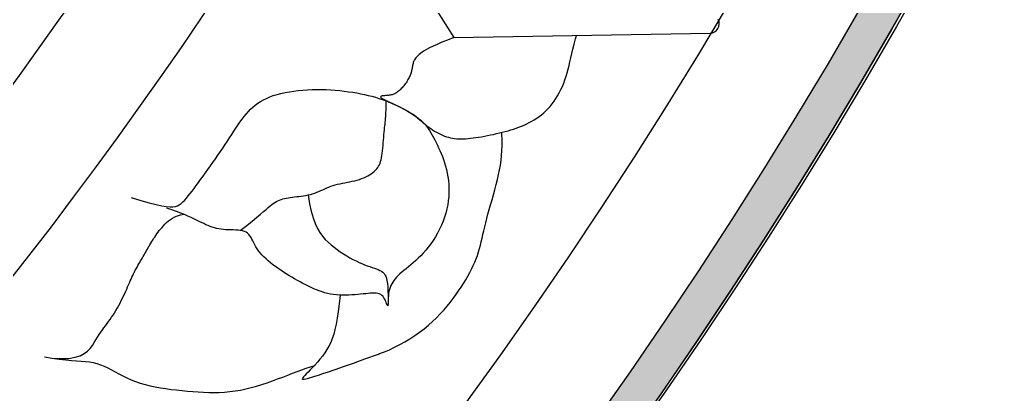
# Model space of a CAD drawing. Header units: feet. Extents: x 0 to 841, y 0 to 594.
# Drawn here: x 658.652 to 661.043, y 125.049 to 125.971 of the extents above; entities that cross this region are included whole.
import ezdxf

# ---------------------------------------------------------------- set-up
doc = ezdxf.new("R2010")
doc.units = ezdxf.units.FT
doc.header["$MEASUREMENT"] = 0
doc.layers.add('LOGO', color=7, linetype='Continuous')

# ---------------------------------------------------------------- blocks, each defined once
blk = doc.blocks.new('YOTA')
h = blk.add_hatch(color=1)
edge = h.paths.add_edge_path()
edge.add_arc((302.8865, 246.9749), 39.995, 0, 360)
edge = h.paths.add_edge_path(flags=16)
edge.add_arc((302.8865, 246.9749), 39.7003, 0, 360)
at = {"color": 2}
for p, q in [((333.0342, 228.7916), (334.1587, 227.0016)), ((334.1587, 227.0016), (336.1624, 227.0359))]:
    blk.add_line(p, q, dxfattribs=at)
for points in [[(334.1587, 227.0016), (334.1088, 226.9821), (334.0654, 226.9644), (334.0279, 226.9483), (333.9958, 226.9336), (333.9686, 226.9202), (333.9456, 226.908), (333.9264, 226.8968), (333.9104, 226.8865), (333.8971, 226.8768), (333.8859, 226.8678), (333.8763, 226.8591), (333.8682, 226.8509), (333.8613, 226.843), (333.8556, 226.8353), (333.8509, 226.8278), (333.847, 226.8204), (333.8439, 226.8131), (333.8413, 226.8059), (333.8392, 226.7986), (333.8374, 226.7912), (333.8357, 226.7837), (333.8341, 226.7761), (333.8326, 226.7684), (333.8311, 226.7605), (333.8295, 226.7526), (333.8278, 226.7446), (333.826, 226.7366), (333.8239, 226.7285), (333.8215, 226.7204), (333.8187, 226.7123), (333.8156, 226.7043), (333.8122, 226.6962), (333.8083, 226.6882), (333.8041, 226.6802), (333.7996, 226.6722), (333.7948, 226.6643), (333.7896, 226.6563), (333.7842, 226.6484), (333.7785, 226.6405), (333.7726, 226.6326), (333.7664, 226.6248), (333.76, 226.617), (333.7534, 226.6094), (333.7466, 226.6021), (333.7397, 226.595), (333.7327, 226.5882), (333.7255, 226.582), (333.7184, 226.5761), (333.7111, 226.5709), (333.7039, 226.5663), (333.6967, 226.5623), (333.6894, 226.559), (333.6822, 226.5563), (333.6749, 226.554), (333.6677, 226.5522), (333.6604, 226.5508), (333.6532, 226.5496), (333.6459, 226.5488), (333.6386, 226.5481), (333.6312, 226.5475), (333.6239, 226.547), (333.6167, 226.5465), (333.6098, 226.546), (333.6034, 226.5453), (333.5976, 226.5445), (333.5927, 226.5436), (333.5888, 226.5423), (333.5861, 226.5408), (333.5847, 226.5389), (333.5849, 226.5366), (333.5867, 226.5338), (333.5902, 226.5306), (333.5951, 226.527), (333.6016, 226.5229), (333.6094, 226.5184), (333.6185, 226.5136), (333.6289, 226.5083), (333.6404, 226.5027), (333.6529, 226.4967), (333.6664, 226.4904), (333.6809, 226.4837), (333.696, 226.4767), (333.7119, 226.4693), (333.7282, 226.4615), (333.7448, 226.4533), (333.7617, 226.4447), (333.7786, 226.4356), (333.7955, 226.4261), (333.8122, 226.4161), (333.8286, 226.4055), (333.8445, 226.3945), (333.86, 226.383), (333.8752, 226.3712), (333.8901, 226.3592), (333.9047, 226.3471), (333.9193, 226.3351), (333.9337, 226.3232), (333.9482, 226.3115), (333.9627, 226.3002), (333.9773, 226.2894), (333.992, 226.2791), (334.007, 226.2694), (334.0221, 226.2604), (334.0374, 226.252), (334.0528, 226.2443), (334.0683, 226.2373), (334.084, 226.231), (334.0998, 226.2255), (334.1157, 226.2207), (334.1318, 226.2167), (334.1479, 226.2135), (334.1642, 226.2111), (334.1807, 226.2095), (334.1976, 226.2085), (334.2148, 226.2082), (334.2325, 226.2086), (334.2508, 226.2095), (334.2696, 226.211), (334.2891, 226.213), (334.3094, 226.2155), (334.3305, 226.2185), (334.3523, 226.2219), (334.3747, 226.2256), (334.3975, 226.2297), (334.4207, 226.2342), (334.444, 226.239), (334.4675, 226.244), (334.491, 226.2493), (334.5143, 226.2549), (334.5373, 226.2606), (334.56, 226.2665), (334.5822, 226.2726), (334.6041, 226.279), (334.6257, 226.2858), (334.6469, 226.2929), (334.6678, 226.3005), (334.6885, 226.3085), (334.7088, 226.3171), (334.7289, 226.3264), (334.7487, 226.3363), (334.7683, 226.3469), (334.7876, 226.3582), (334.8066, 226.3704), (334.8252, 226.3834), (334.8434, 226.3974), (334.8612, 226.4123), (334.8786, 226.4281), (334.8954, 226.4451), (334.9116, 226.4631), (334.9273, 226.4822), (334.9423, 226.5026), (334.9566, 226.524), (334.9703, 226.5465), (334.9833, 226.5699), (334.9955, 226.5941), (335.007, 226.6192), (335.0178, 226.6449), (335.0277, 226.6713), (335.0368, 226.6982), (335.0451, 226.7256), (335.0526, 226.7534), (335.0596, 226.782), (335.0664, 226.8117), (335.0734, 226.8429), (335.0809, 226.8761), (335.0893, 226.9114), (335.0989, 226.9495), (335.11, 226.9905), (335.1181, 227.018)], [(331.633, 225.7494), (331.7104, 225.7265), (331.7753, 225.7083), (331.8292, 225.6944), (331.8733, 225.6846), (331.9091, 225.6784), (331.9379, 225.6757), (331.9611, 225.6761), (331.98, 225.6794), (331.9961, 225.6852), (332.0105, 225.6933), (332.0246, 225.7034), (332.0387, 225.7153), (332.0527, 225.729), (332.0669, 225.7444), (332.0812, 225.7614), (332.096, 225.7799), (332.1111, 225.7998), (332.1267, 225.8209), (332.143, 225.8433), (332.1599, 225.8669), (332.1777, 225.8914), (332.1961, 225.9168), (332.2151, 225.943), (332.2344, 225.9698), (332.254, 225.9971), (332.2737, 226.0248), (332.2933, 226.0527), (332.3128, 226.0806), (332.332, 226.1085), (332.3507, 226.1362), (332.3688, 226.1636), (332.3864, 226.1905), (332.4035, 226.217), (332.4203, 226.243), (332.4368, 226.2683), (332.4531, 226.2929), (332.4692, 226.3168), (332.4853, 226.3398), (332.5014, 226.3619), (332.5177, 226.3829), (332.5341, 226.4029), (332.5509, 226.4219), (332.5682, 226.4398), (332.5863, 226.4567), (332.6051, 226.4725), (332.625, 226.4873), (332.6462, 226.5012), (332.6687, 226.514), (332.6927, 226.5259), (332.7184, 226.5368), (332.746, 226.5468), (332.7753, 226.5558), (332.806, 226.5639), (332.8382, 226.5711), (332.8715, 226.5773), (332.9058, 226.5826), (332.9409, 226.5869), (332.9767, 226.5904), (333.0129, 226.5928), (333.0494, 226.5944), (333.086, 226.5951), (333.1226, 226.5948), (333.159, 226.5938), (333.1952, 226.592), (333.231, 226.5895), (333.2663, 226.5862), (333.3009, 226.5824), (333.3347, 226.578), (333.3677, 226.5731), (333.3996, 226.5677), (333.4305, 226.5619), (333.4603, 226.5556), (333.4892, 226.5489), (333.5172, 226.5417), (333.5446, 226.534), (333.5713, 226.5258), (333.5976, 226.517), (333.6235, 226.5077), (333.6491, 226.4978), (333.6745, 226.4873), (333.6998, 226.4762), (333.725, 226.4645), (333.7497, 226.4523), (333.7739, 226.4395), (333.7975, 226.4263), (333.8202, 226.4126), (333.8419, 226.3985), (333.8625, 226.384), (333.8818, 226.3691), (333.8996, 226.354), (333.9159, 226.3385), (333.9308, 226.3228), (333.9443, 226.3067), (333.9569, 226.2901), (333.9685, 226.2732), (333.9794, 226.2557), (333.9898, 226.2377), (333.9998, 226.2192), (334.0096, 226.2), (334.0194, 226.1802), (334.0293, 226.1597), (334.0393, 226.1385), (334.0493, 226.1165), (334.059, 226.0938), (334.0684, 226.0703), (334.0774, 226.046), (334.0859, 226.0208), (334.0936, 225.9947), (334.1005, 225.9677), (334.1066, 225.9398), (334.1115, 225.911), (334.1154, 225.8813), (334.118, 225.8509), (334.1193, 225.8199), (334.1193, 225.7884), (334.1178, 225.7565), (334.1148, 225.7243), (334.1102, 225.6919), (334.1039, 225.6595), (334.0958, 225.6271), (334.0858, 225.5949), (334.0742, 225.5631), (334.0611, 225.5317), (334.0465, 225.5009), (334.0308, 225.4709), (334.014, 225.4417), (333.9962, 225.4136), (333.9777, 225.3867), (333.9586, 225.3611), (333.9391, 225.337), (333.9193, 225.3144), (333.8993, 225.2933), (333.8794, 225.2736), (333.8596, 225.2552), (333.8401, 225.2379), (333.821, 225.2216), (333.8025, 225.2062), (333.7847, 225.1916), (333.7677, 225.1776), (333.7518, 225.1642), (333.737, 225.1512), (333.7233, 225.1385), (333.7107, 225.1259), (333.6993, 225.1133), (333.689, 225.1006), (333.6799, 225.0876), (333.6719, 225.0742), (333.665, 225.0602), (333.6592, 225.0456), (333.6545, 225.0301), (333.6509, 225.0138), (333.6482, 224.9969), (333.6464, 224.9801), (333.6451, 224.9637), (333.6443, 224.9483), (333.6439, 224.9344), (333.6435, 224.9223), (333.6432, 224.9126), (333.6426, 224.9059), (333.6418, 224.9025), (333.6404, 224.9027), (333.6385, 224.9062), (333.6359, 224.9124), (333.6327, 224.9207), (333.6287, 224.9305), (333.6239, 224.9413), (333.6183, 224.9524), (333.6117, 224.9633), (333.6042, 224.9733), (333.5956, 224.982), (333.5859, 224.9889), (333.5752, 224.994), (333.5633, 224.9976), (333.5503, 224.9997), (333.5362, 225.0007), (333.521, 225.0006), (333.5047, 224.9998), (333.4872, 224.9983), (333.4685, 224.9964), (333.4488, 224.9943), (333.4278, 224.9922), (333.406, 224.9901), (333.3833, 224.9882), (333.3599, 224.9866), (333.3361, 224.9855), (333.3121, 224.9848), (333.2879, 224.9848), (333.2637, 224.9856), (333.2398, 224.9872), (333.2164, 224.9899), (333.1934, 224.9936), (333.171, 224.9983), (333.1489, 225.004), (333.1272, 225.0106), (333.1058, 225.018), (333.0845, 225.0262), (333.0633, 225.0352), (333.0421, 225.0447), (333.0209, 225.0549), (332.9995, 225.0656), (332.9778, 225.0767), (332.956, 225.0883), (332.934, 225.1003), (332.9121, 225.1127), (332.8901, 225.1254), (332.8683, 225.1385), (332.8467, 225.152), (332.8253, 225.1657), (332.8042, 225.1798), (332.7835, 225.1941), (332.7632, 225.2086), (332.7435, 225.2234), (332.7245, 225.2383), (332.7063, 225.2535), (332.689, 225.2688), (332.6726, 225.2843), (332.6574, 225.2999), (332.6433, 225.3156), (332.6306, 225.3314), (332.6194, 225.3472), (332.6096, 225.3631), (332.601, 225.3788), (332.5932, 225.3942), (332.5859, 225.4091), (332.5788, 225.4233), (332.5715, 225.4366), (332.5636, 225.4488), (332.5548, 225.4597), (332.5447, 225.4692), (332.5331, 225.477), (332.5196, 225.4831), (332.5045, 225.4876), (332.4879, 225.4908), (332.4702, 225.493), (332.4516, 225.4943), (332.4325, 225.4952), (332.413, 225.4958), (332.3934, 225.4964), (332.374, 225.4973), (332.3551, 225.4987), (332.3369, 225.5008), (332.3193, 225.5037), (332.3022, 225.5074), (332.2854, 225.5118), (332.2688, 225.517), (332.2523, 225.5229), (332.2356, 225.5295), (332.2188, 225.5367), (332.2016, 225.5447), (332.1839, 225.5533), (332.1655, 225.5625), (332.1461, 225.5723), (332.1254, 225.5826), (332.103, 225.5934), (332.0785, 225.6046), (332.0517, 225.6162), (332.022, 225.6281), (331.9893, 225.6403), (331.9531, 225.6527), (331.9131, 225.6653)], [(332.4879, 225.4908), (332.5378, 225.53), (332.58, 225.5639), (332.6155, 225.593), (332.645, 225.6178), (332.6695, 225.6387), (332.6898, 225.6563), (332.7067, 225.671), (332.7212, 225.6834), (332.7339, 225.6937), (332.7459, 225.7027), (332.7578, 225.7105), (332.7699, 225.7175), (332.7821, 225.7236), (332.7946, 225.729), (332.8075, 225.7337), (332.8207, 225.7378), (332.8344, 225.7414), (332.8487, 225.7445), (332.8636, 225.7473), (332.8791, 225.7497), (332.8954, 225.7519), (332.9122, 225.7541), (332.9296, 225.7561), (332.9473, 225.7583), (332.9652, 225.7606), (332.9831, 225.7633), (333.0011, 225.7663), (333.0188, 225.7697), (333.0363, 225.7738), (333.0533, 225.7785), (333.0698, 225.784), (333.0858, 225.7901), (333.1015, 225.7967), (333.117, 225.8037), (333.1324, 225.8108), (333.1479, 225.8179), (333.1636, 225.825), (333.1796, 225.8317), (333.196, 225.8381), (333.213, 225.8438), (333.2307, 225.8489), (333.249, 225.8535), (333.2677, 225.8576), (333.2867, 225.8613), (333.3059, 225.865), (333.3253, 225.8685), (333.3446, 225.8722), (333.3638, 225.8762), (333.3827, 225.8805), (333.4012, 225.8854), (333.4192, 225.8909), (333.4366, 225.897), (333.4533, 225.9037), (333.4694, 225.9109), (333.4846, 225.9186), (333.499, 225.9268), (333.5124, 225.9355), (333.5247, 225.9445), (333.536, 225.9539), (333.5462, 225.9635), (333.5551, 225.9735), (333.5629, 225.9839), (333.5697, 225.9947), (333.5755, 226.0062), (333.5806, 226.0185), (333.5849, 226.0316), (333.5886, 226.0457), (333.5919, 226.061), (333.5948, 226.0774), (333.5974, 226.0952), (333.5998, 226.1144), (333.602, 226.1347), (333.6042, 226.1558), (333.6062, 226.1773), (333.6081, 226.1989), (333.6099, 226.2202), (333.6117, 226.2409), (333.6134, 226.2606), (333.615, 226.2789), (333.6167, 226.2956), (333.6184, 226.3105), (333.62, 226.3242), (333.6216, 226.3378), (333.6231, 226.3521), (333.6246, 226.3681), (333.626, 226.3867), (333.6272, 226.4087), (333.6283, 226.4352), (333.6293, 226.4671), (333.63, 226.5052)], [(333.569, 224.5241), (333.5778, 224.527), (333.616, 224.5414), (333.6551, 224.5581), (333.6947, 224.5768), (333.7345, 224.5973), (333.7741, 224.6196), (333.8134, 224.6434), (333.8518, 224.6685), (333.8891, 224.6948), (333.9249, 224.722), (333.959, 224.7501), (333.9913, 224.7788), (334.022, 224.8081), (334.0511, 224.8378), (334.0787, 224.8678), (334.1048, 224.898), (334.1294, 224.9282), (334.1528, 224.9584), (334.1748, 224.9885), (334.1957, 225.0182), (334.2154, 225.0475), (334.234, 225.0765), (334.2514, 225.105), (334.2677, 225.1332), (334.2829, 225.1611), (334.297, 225.1887), (334.31, 225.216), (334.3219, 225.243), (334.3327, 225.2699), (334.3425, 225.2965), (334.3512, 225.3229), (334.359, 225.3494), (334.3662, 225.376), (334.3729, 225.403), (334.3794, 225.4306), (334.3859, 225.459), (334.3925, 225.4884), (334.3996, 225.5189), (334.4072, 225.5507), (334.4157, 225.5841), (334.4251, 225.6191), (334.4353, 225.6556), (334.4461, 225.6932), (334.4571, 225.7318), (334.4683, 225.771), (334.4792, 225.8105), (334.4897, 225.85), (334.4995, 225.8894), (334.5084, 225.9283), (334.5162, 225.9664), (334.5226, 226.0036), (334.5277, 226.0405), (334.5315, 226.0777), (334.534, 226.116), (334.5354, 226.1561), (334.5356, 226.1986), (334.5348, 226.2444), (334.5342, 226.2598)], [(333.0188, 225.7697), (333.0298, 225.7012), (333.0426, 225.6416), (333.0572, 225.59), (333.0734, 225.5455), (333.0911, 225.5073), (333.1102, 225.4744), (333.1305, 225.446), (333.1519, 225.4211), (333.1742, 225.399), (333.1974, 225.3787), (333.2212, 225.3594), (333.2455, 225.3411), (333.2702, 225.3237), (333.295, 225.3074), (333.3199, 225.292), (333.3447, 225.2777), (333.3691, 225.2646), (333.3931, 225.2525), (333.4164, 225.2415), (333.439, 225.2318), (333.4606, 225.2232), (333.4812, 225.2155), (333.5007, 225.2087), (333.5191, 225.2024), (333.5363, 225.1964), (333.5523, 225.1906), (333.567, 225.1846), (333.5804, 225.1783), (333.5924, 225.1715), (333.6029, 225.164), (333.6119, 225.1554), (333.6196, 225.1452), (333.6259, 225.1329), (333.6311, 225.1177), (333.6352, 225.0992), (333.6384, 225.0767), (333.6408, 225.0495), (333.6424, 225.0172), (333.6434, 224.979), (333.6439, 224.9344)], [(331.0168, 224.492), (331.0874, 224.4878), (331.1465, 224.4902), (331.1953, 224.4982), (331.2353, 224.5109), (331.2676, 224.5275), (331.2934, 224.547), (331.3142, 224.5685), (331.3311, 224.5912), (331.3454, 224.6141), (331.3584, 224.6363), (331.3711, 224.6572), (331.3838, 224.6767), (331.3964, 224.695), (331.4089, 224.7125), (331.4213, 224.7294), (331.4336, 224.7457), (331.4458, 224.7619), (331.4578, 224.7781), (331.4697, 224.7946), (331.4814, 224.8115), (331.4929, 224.8291), (331.5042, 224.8472), (331.5153, 224.8658), (331.5261, 224.8847), (331.5366, 224.9038), (331.5468, 224.923), (331.5566, 224.9421), (331.566, 224.961), (331.5749, 224.9796), (331.5834, 224.9978), (331.5915, 225.0154), (331.5991, 225.0325), (331.6063, 225.0491), (331.6133, 225.0652), (331.62, 225.0808), (331.6266, 225.096), (331.633, 225.1108), (331.6395, 225.1252), (331.6459, 225.1393), (331.6525, 225.153), (331.6592, 225.1664), (331.6661, 225.1795), (331.673, 225.1923), (331.68, 225.205), (331.6871, 225.2173), (331.6942, 225.2295), (331.7012, 225.2416), (331.7082, 225.2534), (331.7151, 225.2652), (331.7219, 225.2768), (331.7285, 225.2883), (331.735, 225.2998), (331.7414, 225.3113), (331.7478, 225.3227), (331.7542, 225.3341), (331.7607, 225.3456), (331.7672, 225.3571), (331.7738, 225.3686), (331.7806, 225.3802), (331.7876, 225.392), (331.7948, 225.4038), (331.8023, 225.4158), (331.81, 225.4279), (331.8181, 225.4401), (331.8266, 225.4525), (331.8354, 225.4649), (331.8446, 225.4774), (331.8544, 225.4901), (331.8645, 225.5028), (331.8753, 225.5157), (331.8865, 225.5286), (331.8986, 225.5414), (331.9115, 225.554), (331.9256, 225.5661), (331.941, 225.5775), (331.958, 225.5882), (331.9766, 225.5978), (331.9972, 225.6063), (332.0199, 225.6134), (332.0449, 225.619)], [(333.2677, 224.9855), (333.2608, 224.918), (333.2536, 224.8581), (333.2459, 224.8049), (333.2376, 224.7578), (333.2285, 224.7159), (333.2185, 224.6785), (333.2073, 224.6449), (333.1949, 224.6142), (333.181, 224.5857), (333.1655, 224.5587), (333.1483, 224.5325), (333.1298, 224.5072), (333.1104, 224.4829), (333.0907, 224.4598), (333.0711, 224.438), (333.0521, 224.4179), (333.0342, 224.3994), (333.0178, 224.3828), (333.0034, 224.3682), (332.9915, 224.3559), (332.9825, 224.3459), (332.9764, 224.3381), (332.9732, 224.3324), (332.9728, 224.3286), (332.9753, 224.3266), (332.9805, 224.3262), (332.9885, 224.3273), (332.9993, 224.3297), (333.0127, 224.3333), (333.0287, 224.3379), (333.0476, 224.3434), (333.0706, 224.3504), (333.0989, 224.3593), (333.1342, 224.3708), (333.1777, 224.3853), (333.2309, 224.4035), (333.2952, 224.426), (333.372, 224.4532), (333.4628, 224.4857), (333.569, 224.5241)], [(330.9551, 224.5024), (331.0168, 224.492), (331.0721, 224.4843), (331.1218, 224.4787), (331.1664, 224.4746), (331.2067, 224.4715), (331.2433, 224.4688), (331.277, 224.4658), (331.3082, 224.4621), (331.3379, 224.457), (331.3665, 224.4499), (331.3948, 224.4405), (331.423, 224.429), (331.4512, 224.4158), (331.4798, 224.4013), (331.5089, 224.3858), (331.5387, 224.3699), (331.5694, 224.3539), (331.6012, 224.3382), (331.6343, 224.3232), (331.669, 224.3093), (331.7053, 224.2968), (331.7431, 224.2858), (331.7822, 224.276), (331.8225, 224.2674), (331.8635, 224.2599), (331.9053, 224.2533), (331.9475, 224.2475), (331.99, 224.2425), (332.0324, 224.2381), (332.0747, 224.2341), (332.1167, 224.2306), (332.1583, 224.2276), (332.1996, 224.2253), (332.2408, 224.2238), (332.2819, 224.2234), (332.3229, 224.224), (332.364, 224.226), (332.4052, 224.2295), (332.4466, 224.2346), (332.4882, 224.2415), (332.5301, 224.2502), (332.5721, 224.2607), (332.6142, 224.2725), (332.6562, 224.2855), (332.6979, 224.2994), (332.7391, 224.314), (332.7797, 224.3289), (332.8196, 224.3439), (332.8585, 224.3589), (332.8964, 224.3734), (332.9332, 224.3873), (332.9688, 224.4005), (333.0034, 224.4129), (333.037, 224.4244), (333.0699, 224.435), (333.0737, 224.4362)]]:
    blk.add_lwpolyline(points, dxfattribs=at)
at = {"color": 1}
for centre, radius in [((302.8815, 246.9749), 40.0001), ((302.8815, 246.9749), 40), ((302.8865, 246.9749), 39.995)]:
    blk.add_circle(centre, radius, dxfattribs=at)
at = {"color": 2}
for radius in [39.7003, 38.793]:
    blk.add_circle((302.8865, 246.9749), radius, dxfattribs=at)
for centre, radius, start, end in [((302.8865, 246.9749), 35.3718, 269.57197, 328.76946), ((302.8865, 246.9749), 34.4645, 271.2637, 327.07772), ((336.1611, 227.1095), 0.0737, 270.9807, 27.34396)]:
    blk.add_arc(centre, radius, start, end, dxfattribs=at)

msp = doc.modelspace()

# ---------------------------------------------------------------- linework, layer by layer
at = {"layer": 'LOGO', "color": 1}
msp.add_circle((649.9138, 132.2024), 12.5548, dxfattribs=at)

# ---------------------------------------------------------------- block references
at = {"layer": 'LOGO', "xscale": 0.3139103563735262, "yscale": 0.3139103563735262, "zscale": 0.3139103563735262}
msp.add_blockref('YOTA', (554.8225, 54.668), dxfattribs=at)

doc.saveas('drawing.dxf')
